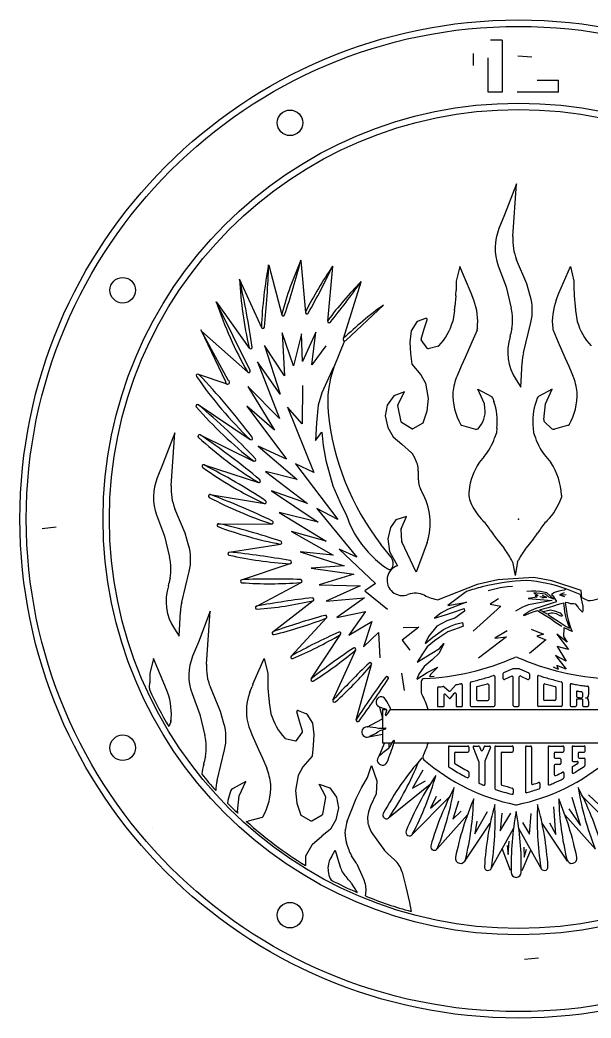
# Model space of a CAD drawing. Header units: metres. Extents: x -4.88 to 4.88, y -4.88 to 4.88.
# Drawn here: x -4.88 to 0.71, y -4.88 to 4.88 of the extents above; entities that cross this region are included whole.
import ezdxf

# ---------------------------------------------------------------- set-up
doc = ezdxf.new("R2010")
doc.units = ezdxf.units.M

msp = doc.modelspace()

# ---------------------------------------------------------------- linework, layer by layer
at = {"layer": '1', "color": 7}
for p, q in [((-0.158751, 4.677246), (-0.272542, 4.677246)), ((-0.158751, 4.677246), (-0.158751, 4.169999)), ((-0.44136, 4.430869), (-0.44136, 4.546811)), ((-0.296433, 4.169999), (-0.296433, 4.504297)), ((0.131104, 4.510579), (-0.006577, 4.520126)), ((0.182199, 4.285941), (0.391973, 4.285941)), ((0.391973, 4.169999), (0.391973, 4.285941)), ((-0.158751, 4.169999), (-0.296433, 4.169999)), ((0.391973, 4.169999), (-0.013824, 4.169999)), ((-0.019888, 3.275154), (-0.135095, 2.972734)), ((-0.055076, 2.759068), (-0.019888, 3.275154)), ((-0.135095, 2.972734), (-0.190945, 2.836212)), ((-2.442416, 2.478662), (-2.315353, 1.994565)), ((-2.12905, 2.521912), (-2.083709, 2.016697)), ((-1.818216, 2.465338), (-1.8679, 1.931829)), ((-0.574968, 2.468048), (-0.610658, 2.322052)), ((-0.461874, 2.205612), (-0.574968, 2.468048)), ((-0.197046, 2.473239), (-0.120695, 2.267089)), ((0.080918, 2.295891), (-0.017772, 2.532749)), ((0.394158, 2.205612), (0.507252, 2.468048)), ((0.507252, 2.468048), (0.542943, 2.322052)), ((-2.726899, 2.339457), (-2.51248, 1.869485)), ((-1.540861, 2.314965), (-1.714572, 1.759056)), ((-0.610658, 2.322052), (-0.610658, 2.231649)), ((-0.120695, 2.267089), (-0.070931, 2.059739)), ((0.115098, 2.17968), (0.080918, 2.295891)), ((0.542943, 2.322052), (0.542943, 2.231649)), ((-0.612914, 2.179673), (-0.62198, 2.07541)), ((-0.436845, 2.13887), (-0.461874, 2.205612)), ((0.36913, 2.13887), (0.394158, 2.205612)), ((0.545199, 2.179673), (0.554265, 2.07541)), ((-2.624312, 1.451707), (-2.955348, 2.120503)), ((-2.953772, 2.117863), (-2.631976, 1.667942)), ((-1.689648, 1.743976), (-1.321395, 2.089678)), ((-0.907578, 1.959229), (-0.989216, 1.928615)), ((-0.626363, 2.038382), (-0.642876, 1.928298)), ((0.558647, 2.038382), (0.57516, 1.928298)), ((-0.994117, 1.924659), (-1.050543, 1.836885)), ((-0.952025, 1.757537), (-0.921165, 1.856292)), ((-0.921165, 1.856292), (-0.894473, 1.947044)), ((-0.40229, 1.86213), (-0.403174, 1.85415)), ((0.048814, 1.621627), (0.12134, 1.920797)), ((0.334575, 1.86213), (0.335459, 1.85415)), ((-3.106558, 1.84802), (-2.864698, 1.343651)), ((-2.839284, 1.356801), (-3.106558, 1.84802)), ((-3.099974, 1.835919), (-2.647401, 1.433226)), ((-2.198771, 1.495186), (-2.31158, 1.818899)), ((-2.31158, 1.818899), (-2.287057, 1.397091)), ((-2.120295, 1.80909), (-2.198771, 1.495186)), ((-2.110486, 1.539328), (-2.120295, 1.80909)), ((-1.982962, 1.823804), (-2.110486, 1.539329)), ((-2.0222, 1.504995), (-1.982962, 1.823804)), ((-1.050543, 1.836885), (-1.063481, 1.726914)), ((-0.405343, 1.845811), (-0.455405, 1.726914)), ((0.337628, 1.845811), (0.38769, 1.726914)), ((-2.287057, 1.397091), (-2.483247, 1.696281)), ((-2.483247, 1.696281), (-2.331199, 1.22052)), ((-1.884867, 1.691376), (-2.0222, 1.504995)), ((-1.700255, 1.739582), (-1.806584, 1.483165)), ((-1.063481, 1.726914), (-1.057011, 1.616943)), ((-0.892719, 1.667683), (-0.950618, 1.748742)), ((-0.782534, 1.687234), (-0.882291, 1.663762)), ((-0.455405, 1.726914), (-0.520094, 1.57813)), ((0.38769, 1.726914), (0.452378, 1.57813)), ((-1.057011, 1.616943), (-1.044074, 1.513441)), ((-0.520094, 1.57813), (-0.561251, 1.494034)), ((0.452378, 1.57813), (0.493536, 1.494034)), ((-2.331199, 1.22052), (-2.551913, 1.534424)), ((-2.551913, 1.534424), (-2.336104, 0.980187)), ((-1.807491, 1.482587), (-1.923554, 1.232788)), ((-1.044074, 1.513441), (-0.953509, 1.409939)), ((-0.561251, 1.494034), (-0.600784, 1.396999)), ((0.023315, 1.287826), (0.035363, 1.528795)), ((0.493536, 1.494034), (0.533069, 1.396999)), ((-3.131339, 1.415594), (-2.852956, 1.319165)), ((-0.953509, 1.409939), (-0.908227, 1.325843)), ((-2.336104, 0.980187), (-2.645103, 1.294091)), ((-2.645103, 1.294091), (-2.385152, 0.867378)), ((-2.110486, 1.303287), (-2.11539, 0.930526)), ((-0.908227, 1.325843), (-0.882352, 1.177059)), ((-0.332496, 1.125308), (-0.397185, 1.267623)), ((-0.397185, 1.267623), (-0.265057, 1.195554)), ((-0.023871, 1.360419), (0.023315, 1.287826)), ((0.329469, 1.267623), (0.197342, 1.195554)), ((0.26478, 1.125308), (0.329469, 1.267623)), ((-1.923554, 1.232788), (-1.958148, 1.111707)), ((-1.218733, 1.202934), (-1.283423, 1.11237)), ((-1.115232, 1.241748), (-1.218733, 1.202934)), ((-1.178404, 1.115402), (-1.115232, 1.241748)), ((-0.882352, 1.177059), (-0.895289, 1.05415)), ((-0.251073, 1.17903), (-0.240536, 1.14859)), ((0.183358, 1.17903), (0.172821, 1.14859)), ((-3.13093, 1.117019), (-2.623431, 0.776641)), ((-2.385152, 0.867378), (-2.654913, 1.102806)), ((-2.654913, 1.102806), (-2.267438, 0.582902)), ((-2.11539, 0.930526), (-2.257628, 1.092383)), ((-2.257628, 1.092383), (-2.002581, 0.454766)), ((-1.958148, 1.111707), (-1.975445, 0.938735)), ((-1.283423, 1.11237), (-1.302829, 1.008868)), ((-1.14843, 0.948618), (-1.17928, 1.109041)), ((-0.327597, 1.082849), (-0.332496, 1.125308)), ((0.247115, 0.972204), (0.26478, 1.125308)), ((-1.302829, 1.008868), (-1.276954, 0.892428)), ((-0.895289, 1.05415), (-0.934103, 0.93771)), ((-1.975445, 0.938735), (-1.984094, 0.765763)), ((-1.276954, 0.892428), (-1.225203, 0.801863)), ((-1.042564, 0.882407), (-1.14368, 0.941887)), ((-0.934103, 0.93771), (-1.032591, 0.88231)), ((-0.557843, 0.916194), (-0.419839, 0.877553)), ((-0.210942, 0.888404), (-0.216056, 0.840676)), ((0.143227, 0.888404), (0.148341, 0.840676)), ((0.323622, 0.884458), (0.256503, 0.946782)), ((0.490127, 0.916194), (0.352124, 0.877553)), ((-3.360902, 0.841398), (-3.47611, 0.538978)), ((-3.39609, 0.325312), (-3.360902, 0.841398)), ((-3.113707, 0.821771), (-2.589574, 0.565468)), ((-1.984094, 0.765763), (-1.923554, 0.847925)), ((-1.923554, 0.847925), (-1.910581, 0.718195)), ((-1.225203, 0.801863), (-1.141152, 0.730744)), ((-0.216056, 0.840676), (-0.232855, 0.792379)), ((0.148341, 0.840676), (0.16514, 0.792379)), ((-2.267438, 0.582902), (-2.547008, 0.710426)), ((-2.547008, 0.710426), (-2.164438, 0.386712)), ((-1.910581, 0.718195), (-1.884635, 0.571169)), ((-1.141063, 0.730667), (-1.045313, 0.647683)), ((-1.043243, 0.645197), (-1.013901, 0.595317)), ((-0.335178, 0.609549), (-0.382899, 0.551224)), ((0.267463, 0.609549), (0.315183, 0.551224)), ((-3.47611, 0.538978), (-3.531959, 0.402456)), ((-3.07478, 0.528529), (-2.542801, 0.356848)), ((-2.002581, 0.454766), (-2.179152, 0.538146)), ((-2.179152, 0.538146), (-1.767153, -0.006281)), ((-1.884635, 0.571169), (-1.815446, 0.324684)), ((-2.164438, 0.386712), (-2.473437, 0.465188)), ((-2.473437, 0.465188), (-2.061438, 0.151284)), ((-0.979385, 0.468561), (-0.979385, 0.390853)), ((-1.815446, 0.324684), (-1.746257, 0.169009)), ((-3.01435, 0.238857), (-2.483301, 0.151605)), ((-2.061438, 0.151284), (-2.41458, 0.273903)), ((-2.41458, 0.273903), (-1.958438, -0.030192)), ((0.41925, 0.231823), (0.419947, 0.209498)), ((-3.260096, -0.137865), (-3.358786, 0.098993)), ((-1.767153, -0.006281), (-1.973153, 0.101623)), ((-1.973153, 0.101623), (-1.580773, -0.374137)), ((-1.746257, 0.169008), (-1.680259, 0.033713)), ((-3.53806, 0.039483), (-3.461709, -0.166667)), ((-1.958438, -0.030192), (-2.341009, 0.062999)), ((-2.341009, 0.062999), (-1.879962, -0.216572)), ((-1.095825, 0.025596), (-1.199327, -0.006748)), ((-1.146686, -0.095198), (-1.095825, 0.025596)), ((-4.657347, -0.093655), (-4.519666, -0.075255)), ((-2.932717, -0.0457), (-2.411329, -0.049452)), ((-1.251078, -0.084375), (-1.276954, -0.194346)), ((-1.199327, -0.006748), (-1.251078, -0.084375)), ((-3.461709, -0.166667), (-3.411945, -0.374017)), ((-3.225916, -0.254076), (-3.260096, -0.137865)), ((-1.879962, -0.216572), (-2.21839, -0.123382)), ((-2.21839, -0.123382), (-1.811296, -0.353905)), ((-1.276954, -0.194346), (-1.262606, -0.316301)), ((-1.141209, -0.21828), (-1.147455, -0.099604)), ((-0.269851, -0.114427), (-0.253636, -0.139909)), ((-0.214191, -0.194807), (-0.143575, -0.282235)), ((0.146475, -0.194807), (0.07586, -0.282235)), ((0.202135, -0.114427), (0.185921, -0.139909)), ((-2.830281, -0.323621), (-2.327205, -0.245535)), ((-1.246207, -0.374408), (-1.344465, -0.248386)), ((-1.001673, -0.519008), (-1.140285, -0.221983)), ((-0.893095, -0.229463), (-1.001673, -0.519008)), ((-1.811296, -0.353905), (-2.135009, -0.319572)), ((-2.135009, -0.319572), (-1.703391, -0.456905)), ((-1.580773, -0.374137), (-1.752439, -0.295661)), ((-1.752439, -0.295661), (-1.399297, -0.629184)), ((-1.262606, -0.316301), (-1.182746, -0.456128)), ((-2.707536, -0.593405), (-2.231316, -0.435891)), ((-1.703391, -0.456905), (-2.027105, -0.481429)), ((-2.027105, -0.481429), (-1.610201, -0.540286)), ((-0.059772, -0.419726), (-0.069358, -0.399742)), ((-0.059772, -0.419726), (-0.033858, -0.552918)), ((-0.007944, -0.419726), (-0.033858, -0.552918)), ((-0.007944, -0.419726), (0.001642, -0.399742)), ((-3.2922, -0.812129), (-3.219674, -0.512959)), ((-1.610201, -0.540286), (-1.948629, -0.643286)), ((0.151193, -0.570485), (-0.201315, -0.595271)), ((0.324693, -0.603533), (0.151193, -0.570485)), ((-2.565074, -0.853573), (-2.124102, -0.619812)), ((-1.948629, -0.643286), (-1.546439, -0.653095)), ((-1.546439, -0.653095), (-1.879962, -0.801157)), ((-1.399297, -0.629184), (-1.502297, -0.702756)), ((-0.402355, -0.639334), (-0.784429, -0.789642)), ((-0.201315, -0.595271), (-0.402355, -0.639334)), ((-0.179429, -0.673314), (-0.294761, -0.70276)), ((-0.110721, -0.661044), (-0.179429, -0.673314)), ((-0.059189, -0.658591), (-0.110721, -0.661044)), ((0.61386, -0.697168), (0.324693, -0.603533)), ((-1.879962, -0.801157), (-1.507201, -0.771729)), ((-1.507201, -0.771729), (-1.776963, -0.963014)), ((-1.502296, -0.702756), (-1.281583, -0.879327)), ((-0.508083, -0.708784), (-0.689652, -0.84607)), ((0.128224, -0.703826), (0.081468, -0.709262)), ((0.183678, -0.764717), (0.095603, -0.777765)), ((0.095603, -0.777765), (0.33047, -0.79625)), ((0.168455, -0.706), (0.128224, -0.703826)), ((0.14997, -0.72231), (0.19129, -0.747319)), ((0.264142, -0.735359), (0.149971, -0.72231)), ((0.19129, -0.747319), (0.161931, -0.751669)), ((0.161931, -0.751669), (0.183678, -0.764717)), ((0.210862, -0.709262), (0.168455, -0.706)), ((0.208572, -0.7576), (0.278812, -0.767951)), ((0.259793, -0.716874), (0.210862, -0.709262)), ((0.278812, -0.767951), (0.228535, -0.773127)), ((0.278812, -0.767951), (0.23445, -0.74577)), ((0.278277, -0.72231), (0.259792, -0.716874)), ((0.29785, -0.764717), (0.264142, -0.735359)), ((0.344606, -0.784289), (0.278277, -0.72231)), ((0.344605, -0.784289), (0.29785, -0.764717)), ((0.326454, -0.745198), (0.32832, -0.7312)), ((0.344184, -0.760128), (0.326454, -0.745198)), ((0.32832, -0.7312), (0.345117, -0.719069)), ((0.355382, -0.775059), (0.344184, -0.760128)), ((0.345117, -0.719069), (0.363781, -0.711603)), ((0.374979, -0.805854), (0.355382, -0.775059)), ((0.363781, -0.711603), (0.398309, -0.703205)), ((0.398308, -0.703205), (0.425371, -0.696672)), ((0.445898, -0.720731), (0.402389, -0.740171)), ((0.402389, -0.740171), (0.449601, -0.757759)), ((0.412636, -0.739701), (0.466714, -0.738523)), ((0.425371, -0.696672), (0.450566, -0.691073)), ((0.450566, -0.691073), (0.463701, -0.686987)), ((0.602572, -0.73871), (0.628593, -0.851121)), ((0.620172, -0.770402), (0.61386, -0.697168)), ((-2.403597, -1.102667), (-2.006046, -0.796644)), ((-0.50855, -0.81198), (-0.693913, -0.884421)), ((-0.689652, -0.84607), (-0.50855, -0.81198)), ((-0.644909, -0.914249), (-0.531987, -0.873768)), ((-0.531987, -0.873768), (-0.527725, -0.901465)), ((-0.172068, -0.849993), (-0.441994, -1.09538)), ((-0.194153, -0.781284), (-0.277584, -0.832816)), ((-0.277584, -0.832816), (-0.172068, -0.849993)), ((0.037974, -0.862578), (-0.029442, -0.899548)), ((0.096691, -0.839744), (0.037974, -0.862578)), ((0.33047, -0.79625), (0.096691, -0.839744)), ((0.105291, -0.900105), (0.172479, -0.871177)), ((0.172479, -0.871177), (0.225671, -0.853446)), ((0.225671, -0.853446), (0.292859, -0.831983)), ((0.291926, -0.866511), (0.249, -0.877709)), ((0.350717, -0.846914), (0.291926, -0.866511)), ((0.29286, -0.831983), (0.332053, -0.819852)), ((0.332053, -0.819852), (0.374979, -0.805854)), ((0.378712, -0.839449), (0.350716, -0.846914)), ((0.415106, -0.829184), (0.378712, -0.839449)), ((0.443978, -0.821099), (0.415106, -0.829184)), ((0.4487, -0.873043), (0.443978, -0.821099)), ((0.453366, -0.907571), (0.4487, -0.873043)), ((0.486027, -0.818919), (0.458032, -0.817052)), ((0.458032, -0.817052), (0.475762, -0.945831)), ((0.51029, -0.829184), (0.486027, -0.818919)), ((0.539218, -0.82825), (0.51029, -0.829184)), ((0.561615, -0.831983), (0.539218, -0.82825)), ((0.580278, -0.855313), (0.561615, -0.831983)), ((0.591476, -0.875842), (0.580278, -0.855313)), ((0.626937, -0.911303), (0.591476, -0.875842)), ((0.628593, -0.851121), (0.63067, -0.890773)), ((-3.317699, -1.14593), (-3.305651, -0.904961)), ((-3.01528, -0.901114), (-3.130487, -1.203533)), ((-3.050468, -1.417199), (-3.01528, -0.901114)), ((-2.223924, -1.339267), (-1.877659, -0.965789)), ((-1.776963, -0.963014), (-1.497392, -0.904157)), ((-1.497392, -0.904157), (-1.659249, -1.13468)), ((-0.759962, -0.920641), (-0.819619, -0.967514)), ((-0.819619, -0.967514), (-0.713089, -0.937686)), ((-0.693913, -0.884421), (-0.759962, -0.920641)), ((-0.713089, -0.937686), (-0.644909, -0.914249)), ((-0.623603, -0.967514), (-0.700305, -0.995212)), ((-0.527725, -0.901465), (-0.623603, -0.967514)), ((0.113689, -0.919702), (0.051166, -0.945831)), ((0.051166, -0.945831), (0.055832, -0.932766)), ((0.055832, -0.932766), (0.105291, -0.900105)), ((0.151016, -0.907571), (0.113689, -0.919702)), ((0.186011, -0.896839), (0.151016, -0.907571)), ((0.255533, -0.938366), (0.186011, -0.896839)), ((0.249, -0.877709), (0.206712, -0.890395)), ((0.236641, -0.904819), (0.206712, -0.890395)), ((0.271396, -0.921568), (0.238282, -0.90561)), ((0.240047, -0.90516), (0.312229, -0.88676)), ((0.308723, -0.972893), (0.255533, -0.938366)), ((0.283611, -0.930264), (0.271396, -0.921568)), ((0.326454, -0.960762), (0.291485, -0.935869)), ((0.31647, -0.918781), (0.292735, -0.927075)), ((0.36658, -1.013019), (0.308723, -0.972893)), ((0.312229, -0.88676), (0.353499, -0.895931)), ((0.336436, -0.919293), (0.31647, -0.918781)), ((0.38711, -1.002755), (0.326454, -0.960762)), ((0.371251, -0.926461), (0.336437, -0.919293)), ((0.353499, -0.895931), (0.406232, -0.916566)), ((0.406577, -0.947451), (0.371251, -0.926461)), ((0.406232, -0.916566), (0.418352, -0.930044)), ((0.423984, -0.953083), (0.406577, -0.947452)), ((0.418352, -0.930044), (0.427568, -0.943356)), ((0.427568, -0.943356), (0.423984, -0.953083)), ((0.462698, -0.953296), (0.453366, -0.907571)), ((0.468297, -0.978492), (0.462698, -0.953296)), ((0.475762, -0.945831), (0.48976, -0.999021)), ((0.63067, -0.890773), (0.626937, -0.911303)), ((-1.659249, -1.13468), (-1.43363, -1.002252)), ((-1.43363, -1.002252), (-1.517011, -1.24749)), ((-0.973493, -1.056611), (-1.136154, -1.183566)), ((-1.12822, -1.060578), (-0.973493, -1.056611)), ((-0.798313, -1.046347), (-0.879276, -1.146486)), ((-0.700305, -0.995212), (-0.798313, -1.046347)), ((-0.732264, -1.080437), (-0.664084, -1.046347)), ((-0.580991, -1.063392), (-0.689652, -1.101743)), ((-0.664084, -1.046347), (-0.61508, -1.027172)), ((-0.61508, -1.027172), (-0.546901, -1.012257)), ((-0.540509, -1.046347), (-0.580991, -1.063392)), ((-0.546901, -1.012257), (-0.540509, -1.046347)), ((0.425428, -1.050709), (0.36658, -1.013019)), ((0.455232, -1.04848), (0.38711, -1.002755)), ((0.444559, -1.065452), (0.439572, -1.146486)), ((0.526154, -1.099805), (0.445959, -1.064598)), ((0.501891, -1.069944), (0.455232, -1.04848)), ((0.501891, -1.069944), (0.468297, -0.978492)), ((0.48976, -0.999021), (0.51309, -1.069011)), ((0.51309, -1.069011), (0.526154, -1.099805)), ((-3.364885, -1.073337), (-3.317699, -1.14593)), ((-2.026994, -1.562), (-1.739468, -1.126692)), ((-1.517011, -1.24749), (-1.369868, -1.110156)), ((-1.369868, -1.110156), (-1.355154, -1.355394)), ((-0.879276, -1.146486), (-0.913366, -1.216796)), ((-0.913366, -1.216796), (-0.838795, -1.152878)), ((-0.838795, -1.152878), (-0.732264, -1.080437)), ((-0.770615, -1.155008), (-0.82175, -1.189098)), ((-0.689652, -1.101743), (-0.770615, -1.155008)), ((-0.118082, -1.15182), (-0.390463, -1.357945)), ((-0.110721, -1.092927), (-0.230961, -1.164089)), ((-0.230961, -1.164089), (-0.118082, -1.15182)), ((0.124859, -1.074684), (0.244761, -1.124056)), ((0.244761, -1.124056), (0.178462, -1.143804)), ((0.178462, -1.143804), (0.26733, -1.181891)), ((0.475792, -1.201882), (0.375654, -1.12518)), ((0.375654, -1.12518), (0.490707, -1.276453)), ((0.439572, -1.146486), (0.475792, -1.201882)), ((-3.130487, -1.203533), (-3.186337, -1.340055)), ((-1.136154, -1.183566), (-1.060775, -1.282749)), ((-0.89206, -1.248755), (-0.945325, -1.327588)), ((-0.82175, -1.189098), (-0.89206, -1.248755)), ((-0.847317, -1.310543), (-0.772746, -1.2658)), ((-0.730133, -1.216796), (-0.774876, -1.310543)), ((-0.772746, -1.2658), (-0.730133, -1.216796)), ((0.26733, -1.181891), (0.109342, -1.313077)), ((0.490707, -1.276453), (0.379915, -1.244494)), ((0.379915, -1.244494), (0.46727, -1.387245)), ((-3.57036, -1.362597), (-3.60605, -1.508593)), ((-3.457266, -1.625033), (-3.57036, -1.362597)), ((-2.596472, -1.613984), (-2.48814, -1.362597)), ((-2.48814, -1.362597), (-2.452449, -1.508593)), ((-1.81387, -1.769562), (-1.592007, -1.278841)), ((-0.992199, -1.397898), (-0.847317, -1.310543)), ((-0.945325, -1.327588), (-0.992199, -1.397898)), ((-0.774876, -1.310543), (-0.845186, -1.374461)), ((0.46727, -1.387245), (0.360739, -1.331849)), ((0.360739, -1.331849), (0.465139, -1.468208)), ((-1.585728, -1.960739), (-1.43582, -1.42175)), ((-0.921888, -1.44051), (-0.975154, -1.517212)), ((-0.845187, -1.374461), (-0.921888, -1.44051)), ((-0.89206, -1.498037), (-0.78766, -1.446902)), ((-0.78766, -1.446902), (-0.855839, -1.517212)), ((-0.050264, -1.461963), (0.005408, -1.461963)), ((0.338159, -1.445679), (0.389646, -1.467295)), ((0.465139, -1.468208), (0.375654, -1.429857)), ((0.375654, -1.429857), (0.389646, -1.467295)), ((-3.60605, -1.508593), (-3.60605, -1.598996)), ((-2.452449, -1.508593), (-2.452449, -1.598996)), ((-1.144089, -1.504921), (-1.116318, -1.675516)), ((-0.994329, -1.566216), (-0.89206, -1.498037)), ((-0.975154, -1.517212), (-0.994329, -1.566216)), ((-0.85584, -1.517212), (-0.869088, -1.538662)), ((-0.869088, -1.538662), (-0.825344, -1.53584)), ((-0.231034, -1.53906), (-0.231034, -1.821823)), ((-0.151379, -1.513339), (-0.151379, -1.55727)), ((-0.054399, -1.462858), (-0.145513, -1.504233)), ((-0.066563, -1.534278), (-0.137244, -1.566375)), ((-0.052428, -1.821823), (-0.052428, -1.543383)), ((0.007572, -1.821823), (0.007572, -1.543383)), ((0.009542, -1.462858), (0.100657, -1.504233)), ((0.021706, -1.534278), (0.092387, -1.566375)), ((0.106522, -1.513339), (0.106522, -1.55727)), ((0.186178, -1.53906), (0.186178, -1.821823)), ((-3.608306, -1.650973), (-3.60952, -1.664931)), ((-3.432237, -1.691776), (-3.457266, -1.625033)), ((-2.914474, -1.880377), (-3.013164, -1.643519)), ((-2.626262, -1.691776), (-2.605458, -1.636299)), ((-2.450193, -1.650973), (-2.441127, -1.755236)), ((-0.949962, -1.587762), (-0.949962, -1.697439)), ((-0.790694, -1.650472), (-0.790694, -1.701647)), ((-0.72735, -1.637966), (-0.678289, -1.681143)), ((-0.664099, -1.680155), (-0.613059, -1.620781)), ((-0.550694, -1.619419), (-0.550694, -1.668418)), ((-0.471034, -1.598961), (-0.471034, -1.821823)), ((-0.411034, -1.646482), (-0.411034, -1.761823)), ((-0.291034, -1.619933), (-0.291034, -1.761823)), ((0.246178, -1.619933), (0.246178, -1.761823)), ((0.366178, -1.646482), (0.366178, -1.761823)), ((0.426178, -1.598961), (0.426178, -1.821823)), ((0.506138, -1.619475), (0.506138, -1.668473)), ((0.686138, -1.643935), (0.686138, -1.695463)), ((-3.192438, -1.703029), (-3.116086, -1.909179)), ((-2.626262, -1.691776), (-2.643501, -1.745232)), ((-0.790694, -1.701647), (-0.790694, -1.831823)), ((-0.730694, -1.720831), (-0.730694, -1.831823)), ((-0.713378, -1.714014), (-0.67889, -1.751029)), ((-0.663538, -1.750164), (-0.62873, -1.703175)), ((-0.610694, -1.709127), (-0.610694, -1.831823)), ((-0.550694, -1.668418), (-0.550694, -1.831823)), ((0.506138, -1.668473), (0.506138, -1.821823)), ((0.566138, -1.690595), (0.566138, -1.731078)), ((0.626138, -1.696567), (0.626138, -1.736959)), ((0.686138, -1.695463), (0.686138, -1.718425)), ((-2.436745, -1.792264), (-2.420232, -1.902348)), ((-1.35958, -1.83879), (-1.331005, -1.944861)), ((-0.790694, -1.831823), (-0.730694, -1.831823)), ((-0.610694, -1.831823), (-0.550694, -1.831823)), ((-0.461034, -1.831823), (-0.241034, -1.831823)), ((-0.401034, -1.771823), (-0.301034, -1.771823)), ((-0.042428, -1.831823), (-0.022428, -1.831823)), ((-0.022428, -1.831823), (-0.002428, -1.831823)), ((0.416178, -1.831823), (0.196178, -1.831823)), ((0.356178, -1.771823), (0.256178, -1.771823)), ((0.516138, -1.831823), (0.556138, -1.831823)), ((0.626138, -1.761454), (0.566138, -1.761454)), ((0.566138, -1.761454), (0.566138, -1.821823)), ((0.626138, -1.761454), (0.626138, -1.821823)), ((0.636138, -1.831823), (0.676138, -1.831823)), ((0.686138, -1.778425), (0.686138, -1.821823)), ((-3.116086, -1.909179), (-3.066322, -2.116529)), ((-2.880294, -1.996588), (-2.914474, -1.880377)), ((-2.141943, -1.974353), (-2.168634, -1.883601)), ((-2.155529, -1.871416), (-2.073891, -1.902031)), ((-2.068991, -1.905986), (-2.012565, -1.99376)), ((-1.328963, -1.861823), (-1.328963, -2.043331)), ((-1.328963, -1.861823), (-1.289166, -1.861823)), ((-1.253447, -1.861823), (-0.885067, -1.861823)), ((-0.883759, -1.861823), (0.838902, -1.861823)), ((-3.399234, -1.981268), (-3.418843, -2.027841)), ((-3.397682, -1.968516), (-3.398566, -1.976496)), ((-2.111082, -2.073108), (-2.141943, -1.974353)), ((-2.012565, -1.99376), (-1.999627, -2.103731)), ((-1.475047, -2.030069), (-1.335974, -1.956296)), ((-2.621789, -2.070276), (-2.607702, -2.103731)), ((-2.607702, -2.103731), (-2.543014, -2.252516)), ((-2.280574, -2.143411), (-2.180816, -2.166884)), ((-2.170388, -2.162962), (-2.112489, -2.081903)), ((-1.999627, -2.103731), (-2.006096, -2.213702)), ((-1.463982, -2.127626), (-1.330151, -2.102042)), ((-1.328963, -2.061341), (-1.328963, -2.101815)), ((-1.328963, -2.103024), (-1.328963, -2.136276)), ((-1.328963, -2.136276), (-1.328963, -2.187632)), ((-2.006096, -2.213702), (-2.019034, -2.317205)), ((-1.363831, -2.317598), (-1.310769, -2.189013)), ((-1.328963, -2.187632), (-1.311694, -2.187632)), ((-1.310199, -2.187632), (-1.234177, -2.187632)), ((-1.262937, -2.233825), (-1.26369, -2.187632)), ((-1.217192, -2.187632), (-0.884756, -2.187632)), ((-0.876509, -2.187632), (0.838593, -2.187632)), ((-0.685787, -2.227632), (-0.685787, -2.277632)), ((-0.675787, -2.217632), (-0.625787, -2.217632)), ((-0.625787, -2.217632), (-0.496656, -2.217632)), ((-0.486656, -2.227632), (-0.486656, -2.267632)), ((-0.443238, -2.231329), (-0.389398, -2.366612)), ((-0.433947, -2.217632), (-0.390896, -2.217632)), ((-0.381604, -2.223934), (-0.367981, -2.258165)), ((-0.335775, -2.223934), (-0.349398, -2.258165)), ((-0.274141, -2.231329), (-0.327981, -2.366612)), ((-0.326484, -2.217632), (-0.283432, -2.217632)), ((-0.230723, -2.227632), (-0.230723, -2.277632)), ((-0.220723, -2.217632), (-0.062428, -2.217632)), ((-0.052428, -2.227632), (-0.052428, -2.267632)), ((0.067572, -2.227632), (0.067572, -2.614513)), ((0.077572, -2.217632), (0.117572, -2.217632)), ((0.127572, -2.227632), (0.127572, -2.583376)), ((0.289488, -2.227632), (0.289488, -2.277632)), ((0.299488, -2.217632), (0.433914, -2.217632)), ((0.443914, -2.227632), (0.443914, -2.267632)), ((0.523574, -2.227632), (0.523574, -2.277632)), ((0.533574, -2.217632), (0.583574, -2.217632)), ((0.583574, -2.217632), (0.641421, -2.217632)), ((0.651421, -2.267632), (0.651421, -2.227632)), ((-2.946578, -2.554641), (-2.874052, -2.255471)), ((-2.543014, -2.252516), (-2.501856, -2.336611)), ((-2.501856, -2.336611), (-2.462323, -2.433647)), ((-2.019034, -2.317205), (-2.109598, -2.420707)), ((-0.685787, -2.277632), (-0.685787, -2.345044)), ((-0.625787, -2.287632), (-0.625787, -2.379937)), ((-0.615787, -2.277632), (-0.496656, -2.277632)), ((-0.230723, -2.277632), (-0.230723, -2.577847)), ((-0.170723, -2.287632), (-0.170723, -2.59014)), ((-0.160723, -2.277632), (-0.062428, -2.277632)), ((0.289488, -2.277632), (0.289488, -2.588322)), ((0.349488, -2.287632), (0.349488, -2.327632)), ((0.359488, -2.277632), (0.433914, -2.277632)), ((0.359488, -2.337632), (0.403286, -2.337632)), ((0.523574, -2.277632), (0.523574, -2.337632)), ((0.523574, -2.337632), (0.523574, -2.357632)), ((0.583574, -2.287632), (0.583574, -2.327632)), ((0.593574, -2.277632), (0.641421, -2.277632)), ((0.593574, -2.337632), (0.641421, -2.337632)), ((-2.109598, -2.420707), (-2.15488, -2.504802)), ((-1.475647, -2.524209), (-1.436834, -2.407769)), ((-1.436834, -2.407769), (-1.385082, -2.556553)), ((-0.685787, -2.345044), (-0.685787, -2.412423)), ((-0.38869, -2.370309), (-0.38869, -2.514727)), ((-0.32869, -2.370309), (-0.32869, -2.540698)), ((0.349488, -2.407632), (0.349488, -2.496495)), ((0.403286, -2.397632), (0.359488, -2.397632)), ((0.413286, -2.347632), (0.413286, -2.387632)), ((0.523574, -2.426582), (0.523574, -2.473017)), ((0.533574, -2.367632), (0.574522, -2.367632)), ((0.651421, -2.405395), (0.651421, -2.347632)), ((-2.15488, -2.504802), (-2.180756, -2.653587)), ((-1.533867, -2.627711), (-1.475647, -2.524209)), ((-0.935104, -2.453059), (-1.037016, -2.628442)), ((-0.486656, -2.472731), (-0.486656, -2.517895)), ((-0.38869, -2.514727), (-0.38869, -2.573854)), ((0.289488, -2.518235), (0.289488, -2.538357)), ((0.443914, -2.482112), (0.443914, -2.527026)), ((-2.665923, -2.563022), (-2.79805, -2.635092)), ((-2.730611, -2.705338), (-2.665923, -2.563022)), ((-1.884703, -2.715244), (-1.947876, -2.588898)), ((-1.947876, -2.588898), (-1.844374, -2.627711)), ((-1.844374, -2.627711), (-1.779685, -2.718276)), ((-1.585618, -2.731214), (-1.533867, -2.627711)), ((-1.385082, -2.556553), (-1.391551, -2.685931)), ((-1.269792, -2.920481), (-0.864464, -2.590781)), ((-1.037016, -2.628442), (-0.909034, -2.557341)), ((-0.32869, -2.540698), (-0.32869, -2.590628)), ((-0.230723, -2.577847), (-0.230723, -2.634027)), ((0.067572, -2.614513), (0.067572, -2.663611)), ((0.209828, -2.58355), (0.209828, -2.625925)), ((-2.960295, -2.652787), (-2.960029, -2.647472)), ((-2.812034, -2.651616), (-2.822571, -2.682056)), ((-2.748277, -2.858441), (-2.730611, -2.705338)), ((-2.180756, -2.653587), (-2.167818, -2.776496)), ((-1.914678, -2.882028), (-1.883827, -2.721604)), ((-1.779685, -2.718276), (-1.760278, -2.821778)), ((-1.391551, -2.685931), (-1.447427, -2.802371)), ((-1.041488, -3.085322), (-0.673862, -2.713058)), ((-0.804752, -2.711394), (-0.861633, -2.825155)), ((-0.052428, -2.637734), (-0.052428, -2.678867)), ((0.605422, -2.993428), (0.52484, -2.720874)), ((0.996631, -3.085322), (0.629005, -2.713058)), ((0.683633, -2.694803), (0.792655, -2.796715)), ((-2.167818, -2.776496), (-2.129005, -2.892936)), ((-1.760278, -2.821778), (-1.786153, -2.938218)), ((-1.637369, -2.854122), (-1.585618, -2.731214)), ((-1.447427, -2.802371), (-1.46147, -2.84216)), ((-0.861633, -2.825155), (-0.759721, -2.737464)), ((-0.586708, -2.756424), (-0.641219, -2.931807)), ((0.363677, -3.08112), (0.344717, -2.810935)), ((-2.505265, -2.914452), (-2.643268, -2.953093)), ((-2.129005, -2.892936), (-2.030517, -2.948335)), ((-2.020544, -2.948239), (-1.919428, -2.888759)), ((-1.675031, -2.952983), (-1.637369, -2.854122)), ((-0.797406, -3.22505), (-0.499534, -2.890316)), ((-0.641219, -2.931807), (-0.560638, -2.853596)), ((-0.425546, -3.07638), (-0.302304, -2.855966)), ((-0.162471, -2.874926), (-0.179062, -3.045569)), ((-0.179061, -3.045569), (-0.07478, -2.874926)), ((0.107713, -3.07875), (0.124304, -2.877296)), ((0.75255, -3.22505), (0.454678, -2.890316)), ((0.49166, -2.829896), (0.605422, -2.993428)), ((-1.786153, -2.938218), (-1.837905, -3.028782)), ((-1.468592, -2.984645), (-1.467893, -2.987511)), ((-0.524878, -3.342526), (-0.275527, -2.970058)), ((-0.406585, -2.953138), (-0.425546, -3.07638)), ((0.038982, -2.964988), (0.107713, -3.07875)), ((0.480021, -3.342526), (0.23067, -2.970058)), ((0.302056, -2.967358), (0.363678, -3.08112)), ((-1.922045, -3.099979), (-2.017795, -3.182962)), ((-1.837905, -3.028782), (-1.921955, -3.099902)), ((-1.69333, -3.074168), (-1.691097, -3.029498)), ((-1.427385, -3.075029), (-1.31707, -3.227098)), ((-0.267701, -3.415157), (-0.048557, -3.022825)), ((0.222844, -3.415157), (0.0037, -3.022825)), ((-2.019865, -3.185449), (-2.083723, -3.294007)), ((-1.660458, -3.229759), (-1.681874, -3.162453)), ((-0.11033, -3.190142), (-0.10085, -3.277833)), ((-0.10085, -3.277833), (-0.09137, -3.147481)), ((0.050832, -3.206732), (0.055572, -3.303903)), ((-2.083723, -3.294007), (-2.083723, -3.385074)), ((-1.829841, -3.299057), (-1.792623, -3.235787)), ((-1.792623, -3.235787), (-1.760278, -3.345758)), ((-1.588294, -3.357501), (-1.632119, -3.289771)), ((-1.281949, -3.266123), (-1.212748, -3.328405)), ((-0.079088, -3.433803), (-0.158805, -3.2202)), ((0.035509, -3.433443), (0.1221, -3.234795)), ((0.055572, -3.303903), (0.079273, -3.225692)), ((-1.760278, -3.345758), (-1.740128, -3.406209)), ((-1.527398, -3.481605), (-1.571982, -3.386864)), ((-1.679733, -3.50393), (-1.67044, -3.513223)), ((-1.507001, -3.534056), (-1.527398, -3.481605)), ((-1.13843, -3.449812), (-1.099957, -3.594087)), ((-1.635217, -3.5575), (-1.578587, -3.648107)), ((-1.099957, -3.594087), (-1.067272, -3.747503)), ((-1.496218, -3.682656), (-1.493403, -3.665768)), ((-1.067273, -3.747499), (-1.049746, -3.833883)), ((0.195118, -4.288777), (0.057437, -4.304531))]:
    msp.add_line(p, q, dxfattribs=at)
for centre, radius in [((0, 0), 4.875), ((0, 0), 4.8125), ((0, 0), 4.0625), ((0, 0), 4), ((-2.234375, 3.870051), 0.125), ((-3.870051, 2.234375), 0.125), ((-3.870051, -2.234375), 0.125), ((-2.234375, -3.870051), 0.125)]:
    msp.add_circle(centre, radius, dxfattribs=at)
for centre, radius, start, end in [((0.271828, 2.646896), 0.5, 157.75098, 200.323137), ((0.443766, 2.725056), 0.5, 176.099507, 202.619866), ((1.483037, 1.717787), 4, 168.954554, 177.728788), ((-10.439508, 2.715894), 8, 353.960153, 358.339932), ((1.537816, 0.928366), 4, 156.425012, 164.424456), ((-9.873592, 4.530905), 8, 341.508667, 345.502194), ((1.480766, 0.206678), 4, 145.514304, 152.964369), ((-9.031398, 5.927262), 8, 330.687617, 334.407181), ((1.265947, 2.560628), 4, 183.110438, 192.816063), ((-10.525511, 0.554362), 8, 8.079777, 12.923677), ((1.327306, -0.470834), 4, 135.753949, 142.945263), ((-8.056853, 6.957563), 8, 320.981515, 324.572024), ((-1.210658, 2.231649), 0.6, -4.969652, 0), ((-0.364585, 2.038597), 0.5, 346.373005, 376.389533), ((1.142943, 2.231649), 0.6, 180, 184.969652), ((0.834117, 3.401108), 4, 198.67207, 209.407012), ((1.039121, -1.139557), 4, 126.166168, 133.426374), ((-1.219725, 2.127387), 0.6, 351.469181, 355.030348), ((-0.998642, 1.928195), 0.6, -6.321558, 20.556169), ((-0.557124, 1.943052), 0.5, 349.985685, 373.495735), ((0.930927, 1.928195), 0.6, 159.443831, 186.321558), ((1.152009, 2.127387), 0.6, 184.969652, 188.530819), ((-2.300844, 1.998373), 0.015, 164.424434, 341.508667), ((-2.068769, 2.018038), 0.015, 152.964344, 330.687635), ((-0.904067, 1.949866), 0.01, -16.389501, 110.556053), ((-2.498833, 1.875712), 0.015, 177.728788, 353.960203), ((-1.852964, 1.930438), 0.015, 142.945263, 320.981552), ((-0.985705, 1.919251), 0.01, 110.556045, 147.26481), ((-1.21875, 2.096729), 0.6, 317.346707, 343.696897), ((-0.432992, 1.857453), 0.03, 337.166336, 353.678442), ((0.42764, 1.769158), 0.5, 169.985685, 170.681734), ((0.365277, 1.857453), 0.03, 186.321558, 202.833664), ((1.151034, 2.096729), 0.6, 196.303103, 222.653293), ((-1.700255, 1.754582), 0.015, 133.426374, 315.003335), ((-0.942481, 1.754555), 0.01, 162.646026, 215.537578), ((0.395351, 1.632914), 0.5, 162.65269, 213.023868), ((-0.559164, 1.931077), 0.5, 342.65269, 350.681734), ((-2.619776, 1.676668), 0.015, 192.816063, 368.079819), ((-0.884582, 1.673496), 0.01, 215.537578, 283.240534), ((-0.784824, 1.696968), 0.01, 283.240534, 317.346707), ((0.534739, 1.503827), 0.5, 166.373005, 177.137595), ((-0.86559, 1.140799), 1, 160.060645, 185.662837), ((-1.806584, 1.482165), 0.001, 340.060645, 515.079209), ((-3.136249, 1.40142), 0.015, 43.702207, 214.612179), ((0.14347, 3.664973), 4, 214.612146, 226.19293), ((-8.185989, -3.424588), 7, 37.102868, 43.702207), ((-2.63743, 1.444432), 0.015, 209.407012, 389.012393), ((-0.045129, 1.17062), 0.6, 157.833621, 173.546174), ((-0.022586, 1.17062), 0.6, 6.453826, 22.166379), ((-2.845569, 1.337814), 0.02, 163.029254, 431.683556), ((-0.041715, 1.216492), 0.6, 177.939784, 209.515443), ((-0.279423, 1.169217), 0.03, 19.093468, 61.3895), ((0.211707, 1.169217), 0.03, 118.6105, 160.906532), ((-0.026001, 1.216492), 0.6, 330.484557, 362.060216), ((-3.139286, 1.104562), 0.015, 49.764879, 221.113941), ((-0.136973, 3.724933), 4, 221.113941, 232.134877), ((-7.651075, -4.227791), 7, 43.483915, 49.764905), ((-1.16946, 1.11093), 0.01, 153.435033, 190.885495), ((-0.575949, 1.054193), 0.25, 316.251567, 366.581989), ((-0.807528, 0.952324), 0.6, -6.115541, 19.093468), ((0.739812, 0.952324), 0.6, 160.906532, 186.115541), ((0.62709, 1.28881), 2.5, 185.662837, 217.943095), ((-1.13861, 0.950506), 0.01, 190.885495, 239.534428), ((-1.037493, 0.891026), 0.01, 239.534428, 299.357754), ((-0.555146, 0.925823), 0.01, 209.515443, 254.357743), ((-0.41175, 0.906442), 0.03, 254.357743, 303.132229), ((0.276917, 0.968766), 0.03, 173.418011, 227.121172), ((0.344035, 0.906442), 0.03, 227.121172, 285.642257), ((0.487431, 0.925823), 0.01, 285.642257, 330.484557), ((-3.120297, 0.808296), 0.015, 56.079692, 227.85192), ((-0.446164, 3.762824), 4, 227.851878, 238.333362), ((-7.018201, -4.987959), 7, 50.105548, 56.079692), ((-2.615076, 0.789099), 0.015, 226.19293, 397.102868), ((-0.799553, 0.989491), 0.6, 320.710651, 340.820978), ((0.731838, 0.989491), 0.6, 199.179022, 219.289349), ((-1.147612, 0.72311), 0.01, 49.085652, 49.763649), ((-2.582985, 0.578943), 0.015, 232.134843, 403.484369), ((-1.051862, 0.640127), 0.01, 30.465637, 49.085652), ((-1.229385, 0.468561), 0.25, 0, 30.465637), ((-3.079387, 0.514254), 0.015, 62.676001, 234.8528), ((-0.785304, 3.772691), 4, 234.852773, 244.818524), ((-6.285654, -5.691395), 7, 56.995296, 62.676001), ((0.112742, 0.213082), 0.6, 145.696969, 173.656698), ((-0.180458, 0.213082), 0.6, 1.78988, 34.303031), ((-3.069186, 0.21314), 0.5, 157.75098, 200.323137), ((-0.729385, 0.390853), 0.25, 180, 210.431124), ((-2.897248, 0.2913), 0.5, 176.099507, 202.619866), ((-2.538194, 0.371123), 0.015, 238.333345, 410.105574), ((-0.989385, 0.388895), 0.01, -11.888669, 0), ((-3.016782, 0.224056), 0.015, 69.58424, 242.144018), ((-1.154785, 3.747292), 4, 242.143978, 251.621601), ((-5.453358, -6.322189), 7, 64.181339, 69.58424), ((-1.462287, -0.039674), 0.6, -18.440166, 30.431124), ((-0.235115, 0.251752), 0.25, 173.656698, 205.913833), ((-0.147409, 0.404709), 0.6, 315.490028, 341.013156), ((-2.480869, 0.166406), 0.015, 244.818524, 416.995296), ((0.079693, 0.404709), 0.6, 205.913833, 224.509972), ((-0.731531, 0.349804), 1, 198.426701, 213.58), ((-0.88494, 0.081857), 0.01, 11.887132, 39.472416), ((-2.932825, -0.060699), 0.015, 76.833993, 249.751545), ((-1.55365, 3.67803), 4, 249.751545, 258.773137), ((-4.523821, -6.862093), 7, 71.690689, 76.833993), ((-2.411221, -0.034453), 0.015, 251.621601, 424.181339), ((-1.137469, -0.099078), 0.01, 157.166326, 183.012735), ((-0.776061, -0.436531), 0.6, 32.468817, 44.509972), ((0.708345, -0.436531), 0.6, 135.490028, 147.531183), ((0.252574, 0.182196), 0.6, 212.468817, 218.927559), ((-0.320289, 0.182196), 0.6, 321.072441, 327.531183), ((-3.705599, -0.395159), 0.5, 346.373005, 376.389533), ((-2.329506, -0.230713), 0.015, 258.773101, 431.690689), ((-0.731531, 0.349804), 1, 213.58, 236.944912), ((-1.131223, -0.217754), 0.01, 183.012735, 205.016924), ((-0.61034, -0.659238), 0.6, 25.625895, 38.927559), ((0.542625, -0.659238), 0.6, 141.072441, 154.374105), ((-3.898138, -0.490703), 0.5, 349.985685, 373.495735), ((-2.827981, -0.338443), 0.015, 84.451253, 257.697482), ((-1.978881, 3.555045), 4, 257.697444, 266.30022), ((-3.503378, -7.290714), 7, 79.54641, 84.451253), ((-1.325069, -0.435896), 0.1, 337.0441, 397.943095), ((-2.236027, -0.421649), 0.015, 266.30022, 439.54641), ((-1.135035, -0.598338), 0.15, 108.546243, 291.360902), ((-1.260612, -0.463198), 0.03, 236.944912, 337.0441), ((-3.900178, -0.502679), 0.5, 342.65269, 350.681734), ((-2.913374, -0.664598), 0.5, 169.985685, 170.681734), ((-1.135035, -0.598338), 0.15, 139.476021, 141.123619), ((-2.945663, -0.800842), 0.5, 162.65269, 213.023868), ((-2.702825, -0.607647), 0.015, 92.453963, 265.995635), ((-2.42454, 3.367625), 4, 265.995598, 274.222465), ((-2.403695, -7.586239), 7, 87.763644, 92.454418), ((-2.131128, -0.606559), 0.015, 274.222465, 447.763644), ((0.143697, -2.599599), 2, 104.408727, 109.019517), ((0.143697, -2.599599), 2, 91.983117, 104.408727), ((-0.034168, -2.096857), 1.5, 70.305013, 85.846048), ((-1.24331, -7.726978), 7, 96.344499, 100.849106), ((-2.015196, -0.784758), 0.015, 282.546804, 456.344499), ((-1.007551, -0.924294), 0.2, 63.550318, 111.360902), ((-0.695763, -0.297566), 0.5, 243.550318, 259.785499), ((-0.034168, -2.096857), 1.5, 64.881424, 70.305013), ((-0.188554, -2.599599), 2, 64.338934, 66.148782), ((0.650906, -0.297566), 0.5, 273.053436, 296.449682), ((-2.806275, -0.929929), 0.5, 166.373005, 177.137595), ((-2.558048, -0.866826), 0.015, 100.849106, 274.646841), ((-2.880886, 3.105076), 4, 274.646801, 282.546804), ((-0.048761, -7.693914), 7, 105.272322, 109.622273), ((-3.333723, 2.75817), 4, 283.633048, 291.261546), ((-1.888659, -0.95559), 0.015, 291.261527, 465.272322), ((0.238812, -0.900315), 0.005, 244.269319, 284.300277), ((0.294385, -0.931795), 0.005, 109.262574, 234.554315), ((0.445557, -1.065513), 0.001, 66.29737, 176.478547), ((-2.394448, -1.114554), 0.015, 109.622273, 283.633048), ((1.145375, -7.474174), 7, 114.506548, 118.736832), ((-3.764382, 2.321121), 4, 292.912471, 300.330908), ((-1.751984, -1.118425), 0.015, 300.330879, 474.506548), ((2.298261, -7.064855), 7, 123.979955, 128.128608), ((-1.605675, -1.272662), 0.015, 309.691836, 483.979955), ((-2.723564, -1.529372), 0.5, 157.75098, 200.323137), ((-2.212924, -1.349465), 0.015, 118.736832, 292.912471), ((-4.150729, 1.793757), 4, 302.416705, 309.691858), ((-1.034095, 0.939662), 2.5, 272.585597, 293.569937), ((-0.022428, -1.379267), 0.03, 66.430063, 113.569937), ((0.989238, 0.939662), 2.5, 246.430063, 267.414403), ((-2.551626, -1.451211), 0.5, 176.099507, 202.619866), ((3.366745, -6.476048), 7, 133.600277, 137.707611), ((-4.469407, 1.18324), 4, 312.052629, 319.255259), ((-1.450272, -1.417731), 0.015, 319.255259, 493.600277), ((-0.050264, -1.471963), 0.01, 90, 114.423034), ((0.005408, -1.471963), 0.01, 65.576966, 90), ((-2.014478, -1.570267), 0.015, 128.128608, 302.416705), ((4.310948, -5.731675), 7, 143.257371, 147.364921), ((-1.286347, -1.553097), 0.015, 327.107627, 503.257371), ((-1.286347, -1.553097), 0.015, 327.107627, 360), ((-0.919962, -1.587762), 0.03, 92.585597, 180), ((-1.034095, 0.939662), 2.5925, 283.906134, 286.655668), ((-1.034095, 0.939662), 2.5925, 286.655668, 287.741939), ((-0.241034, -1.53906), 0.01, 0, 107.741939), ((-0.141379, -1.513339), 0.01, 114.423034, 180), ((-0.141379, -1.55727), 0.01, 180, 294.423034), ((-0.062428, -1.543383), 0.01, 0, 114.423034), ((0.017572, -1.543383), 0.01, 65.576966, 180), ((0.096522, -1.55727), 0.01, 245.576966, 360), ((0.096522, -1.513339), 0.01, 0, 65.576966), ((0.196178, -1.53906), 0.01, 72.258061, 180), ((0.989238, 0.939662), 2.5925, 252.258061, 253.344332), ((0.989238, 0.939662), 2.5925, 253.344332, 256.093866), ((-4.20605, -1.598996), 0.6, -4.969652, 0), ((-2.137294, -1.811862), 0.5, 156.686927, 159.443831), ((-1.852449, -1.598996), 0.6, 180, 184.969652), ((-7.991289, 2.783258), 8, 323.514666, 327.107627), ((-0.780694, -1.650472), 0.01, 95.587637, 180), ((-1.034095, 0.939662), 2.5925, 275.587637, 276.622475), ((-0.733957, -1.645473), 0.01, 48.650432, 96.622475), ((-0.605476, -1.6273), 0.01, 99.479522, 139.316364), ((-1.034095, 0.939662), 2.5925, 279.479522, 280.48058), ((-0.560694, -1.619419), 0.01, 0, 100.48058), ((-0.461034, -1.598961), 0.01, 102.720557, 180), ((-1.034095, 0.939662), 2.5925, 282.720557, 283.906134), ((-0.401034, -1.646482), 0.01, 103.754916, 180), ((-1.034095, 0.939662), 2.6525, 283.754916, 285.981557), ((-0.301034, -1.619933), 0.01, 0, 105.981557), ((0.256178, -1.619933), 0.01, 74.018443, 180), ((0.989238, 0.939662), 2.6525, 254.018443, 256.245084), ((0.356178, -1.646482), 0.01, 0, 76.245084), ((0.989238, 0.939662), 2.5925, 256.093866, 257.279443), ((0.416178, -1.598961), 0.01, 0, 77.279443), ((0.516138, -1.619475), 0.01, 79.526139, 180), ((0.989238, 0.939662), 2.5925, 259.526139, 260.607215), ((0.989238, 0.939662), 2.5925, 260.607215, 261.948795), ((0.989238, 0.939662), 2.5925, 261.948795, 263.090146), ((0.676138, -1.643935), 0.01, 0, 83.090146), ((0, 0), 3.975, 204.762033, 210.673728), ((-3.6085, -1.664753), 0.001, 175.030348, 204.765859), ((-3.6085, -1.664753), 0.001, 175.030348, 204.765859), ((-3.994034, -1.902451), 0.6, -7.548311, 20.556169), ((-2.160971, -1.876248), 0.5, 164.809317, 202.833664), ((-1.343044, -1.78741), 0.05, 30.867947, 244.117143), ((-0.919962, -1.697439), 0.03, 180, 210.03641), ((-1.487, -2.025299), 0.625, 15.282783, 30.036389), ((-0.720694, -1.720831), 0.01, 42.976116, 180), ((-0.671573, -1.744212), 0.01, 222.976116, 323.470233), ((-0.671682, -1.673636), 0.01, 228.650432, 319.316364), ((-0.620694, -1.709127), 0.01, 0, 143.470233), ((0.576138, -1.690595), 0.01, 81.074208, 180), ((0.576138, -1.731078), 0.01, 180, 261.207374), ((0.989238, 0.939662), 2.7125, 261.207374, 262.06454), ((0.989238, 0.939662), 2.6525, 261.074208, 261.944537), ((0.616138, -1.736959), 0.01, 262.06454, 360), ((0.616138, -1.696567), 0.01, 0, 81.944537), ((0.656138, -1.718425), 0.03, 270, 360), ((0.656138, -1.778425), 0.03, 0, 90), ((-1.843383, -1.703259), 0.6, 184.969652, 188.530819), ((-1.800202, -1.775742), 0.015, 137.707611, 312.052653), ((-1.369236, -1.841392), 0.01, 15.07751, 64.117143), ((-0.649258, 0.034995), 2, 249.15828, 251.192238), ((-3.016831, -2.787879), 2, 28.055839, 30.867947), ((-1.260676, -1.851919), 0.01, 325.467959, 388.055839), ((-0.461034, -1.821823), 0.01, 180, 270), ((-0.401034, -1.761823), 0.01, 180, 270), ((-0.301034, -1.761823), 0.01, 270, 360), ((-0.241034, -1.821823), 0.01, 270, 360), ((-0.042428, -1.821823), 0.01, 180, 270), ((-0.002428, -1.821823), 0.01, 270, 360), ((0.196178, -1.821823), 0.01, 180, 270), ((0.256178, -1.761823), 0.01, 180, 270), ((0.356178, -1.761823), 0.01, -90, 0), ((0.416178, -1.821823), 0.01, -90, 0), ((0.516138, -1.821823), 0.01, 180, 270), ((0.556138, -1.821823), 0.01, 270, 360), ((0.636138, -1.821823), 0.01, 180, 270), ((0.676138, -1.821823), 0.01, 270, 360), ((-1.844358, -1.733917), 0.6, 196.303103, 222.653293), ((-2.159041, -1.88078), 0.01, 69.443947, 196.389501), ((-2.077402, -1.911394), 0.01, 32.73519, 69.443955), ((-1.340661, -1.947462), 0.01, 297.944144, 375.07751), ((-1.296141, -1.914542), 0.005, 162.080628, 327.517125), ((-3.20388, -1.297646), 2, 342.080628, 343.354456), ((-1.29727, -1.867682), 0.01, 35.866388, 71.192238), ((0.395181, -2.991322), 2, 145.615112, 147.517125), ((-1.29727, -1.867682), 0.01, 343.354456, 395.866388), ((-1.253447, -1.860823), 0.001, 145.560749, 270), ((0.395181, -2.991322), 2, 145.467959, 145.560749), ((-0.885067, -1.860823), 0.001, 270, 375.282783), ((-3.418995, -2.025624), 0.001, 210.645124, 337.166336), ((-3.428384, -1.973193), 0.03, 337.166336, 353.678442), ((-3.359977, -2.137671), 0.5, 346.373005, 376.389533), ((-1.571277, -1.964759), 0.015, 147.364921, 323.514712), ((-1.482518, -2.08117), 0.05, 87.339251, 291.53867), ((-1.479733, -2.021235), 0.01, 267.339251, 297.944144), ((-1.674984, -4.021649), 2, 81.208358, 84.335668), ((-1.439078, -0.046365), 2, 271.999395, 273.156167), ((-1.439078, -0.046365), 2, 273.156167, 273.946669), ((-1.301078, -2.04661), 0.005, 288.27939, 453.946669), ((-3.552516, -2.233215), 0.5, 349.985685, 373.495735), ((-2.278283, -2.133677), 0.01, 222.653293, 256.759466), ((-2.120627, -2.076091), 0.01, 324.462422, 377.353974), ((-1.463795, -2.128609), 0.001, 100.822692, 111.53867), ((-2.362568, -0.341051), 2, 296.827603, 299.958946), ((-0.672208, -3.950434), 2, 109.17034, 110.230689), ((-1.329963, -2.103024), 0.001, 0, 100.822692), ((-0.672208, -3.950434), 2, 108.279412, 109.17034), ((-2.178526, -2.15715), 0.01, 256.759466, 324.462422), ((-0.03524, -3.812673), 2, 127.868282, 131.631624), ((-1.311694, -2.188632), 0.001, 337.576171, 450), ((-3.132712, -1.610026), 2, 337.534265, 343.192434), ((-2.946217, -1.153747), 2, 327.313725, 328.872636), ((-2.946217, -1.153747), 2, 328.872636, 329.584782), ((-1.217147, -2.168804), 0.005, 320.620467, 509.584782), ((-1.217192, -2.188632), 0.001, 90, 163.192434), ((-3.132712, -1.610026), 2, 343.213706, 343.681584), ((-1.487, -2.025299), 0.625, 332.410463, 344.826009), ((-0.884756, -2.188632), 0.001, 344.826009, 450), ((-0.675787, -2.227632), 0.01, 90, 180), ((-0.496656, -2.227632), 0.01, 360, 450), ((-0.433947, -2.227632), 0.01, 90, 201.701641), ((-0.390896, -2.227632), 0.01, 21.701641, 90), ((-0.326484, -2.227632), 0.01, 90, 158.298356), ((-0.283432, -2.227632), 0.01, 338.298356, 450), ((-0.220723, -2.227632), 0.01, 90, 180), ((-0.062428, -2.227632), 0.01, 0, 90), ((0.077572, -2.227632), 0.01, 90, 180), ((0.117572, -2.227632), 0.01, 0, 90), ((0.299488, -2.227632), 0.01, 90.000021, 180), ((0.433914, -2.227632), 0.01, 0, 90.000021), ((0.533574, -2.227632), 0.01, 90, 180), ((0.641421, -2.227632), 0.01, 0, 90), ((-3.554556, -2.245191), 0.5, 342.65269, 350.681734), ((-2.567752, -2.407109), 0.5, 169.985685, 170.681734), ((-1.330701, -2.355181), 0.05, 131.891628, 337.534265), ((-1.364755, -2.317216), 0.001, 311.891628, 337.576171), ((1.314539, -4.306771), 3, 138.8702, 151.529327), ((-0.906482, -2.328652), 0.03, 152.410463, 229.417528), ((-0.615787, -2.287632), 0.01, 90, 180), ((-0.496656, -2.267632), 0.01, 270, 360), ((-0.35869, -2.254468), 0.01, 201.701641, 338.298356), ((-0.160723, -2.287632), 0.01, 90, 180), ((-0.062428, -2.267632), 0.01, 270, 360), ((0.359488, -2.287632), 0.01, 90, 180), ((0.359488, -2.327632), 0.01, 180, 270.000046), ((0.403286, -2.347632), 0.01, 0, 90.000046), ((0.433914, -2.267632), 0.01, 270, 360), ((0.593574, -2.287632), 0.01, 90, 180), ((0.593574, -2.327632), 0.01, 180, 270), ((0.641421, -2.267632), 0.01, 270, 360), ((0.641421, -2.347632), 0.01, 0, 90), ((-2.600041, -2.543354), 0.5, 162.65269, 174.037173), ((-3.017978, -2.660025), 0.6, 6.453826, 22.166379), ((-3.757384, -1.246361), 3, 326.256908, 338.038804), ((0.375086, -0.832495), 2, 229.417528, 258.358702), ((-0.675787, -2.412423), 0.01, 180, 236.370526), ((0.375086, -0.832495), 1.9075, 236.370526, 238.351665), ((-0.615787, -2.379937), 0.01, 180, 237.367348), ((0.375086, -0.832495), 1.8475, 237.367348, 242.010528), ((-0.39869, -2.370309), 0.01, 0, 21.701641), ((-0.31869, -2.370309), 0.01, 158.298356, 180), ((-0.419943, -0.832495), 2, 281.641298, 310.582472), ((0.359488, -2.407632), 0.01, 90, 180), ((0.403286, -2.387632), 0.01, 270, 360), ((0.533574, -2.357632), 0.01, 180, 270), ((0.533574, -2.426582), 0.01, 120.886135, 180), ((-0.419943, -0.832495), 1.8475, 300.886135, 302.76572), ((0.574522, -2.377632), 0.01, 302.76572, 450), ((-0.419943, -0.832495), 1.9075, 301.741667, 304.01076), ((0.641421, -2.405395), 0.01, 304.01076, 360), ((0, 0), 3.975, 218.812251, 221.864829), ((1.677762, -4.183604), 3, 145.970977, 157.746214), ((-3.696, -1.690917), 3, 332.484152, 344.25939), ((0.375086, -0.832495), 1.9075, 238.351665, 242.650564), ((-0.496656, -2.517895), 0.01, 242.650564, 360), ((-0.496656, -2.472731), 0.01, 0, 62.010528), ((0.359488, -2.496495), 0.01, 180, 295.098751), ((-0.419943, -0.832495), 1.8475, 295.098751, 297.366514), ((0.433914, -2.482112), 0.01, 0, 117.366514), ((0.433914, -2.527026), 0.01, 296.74308, 360), ((0.533574, -2.473017), 0.01, 180, 300.166354), ((-0.419943, -0.832495), 1.9075, 300.166354, 301.741667), ((-2.460653, -2.672441), 0.5, 166.373005, 177.750756), ((-3.021393, -2.614154), 0.6, 330.484557, 362.060216), ((2.026058, -4.020894), 3, 152.19414, 163.962887), ((-3.586223, -2.12527), 3, 338.710925, 350.479672), ((-0.37869, -2.573854), 0.01, 180, 246.593831), ((0.375086, -0.832495), 1.9075, 246.593831, 247.903583), ((-0.33869, -2.590628), 0.01, 247.903583, 360), ((-0.160723, -2.59014), 0.01, 180, 253.04642), ((0.375086, -0.832495), 1.8475, 253.04642, 256.376582), ((-0.062428, -2.637734), 0.01, 0, 76.376582), ((0.137572, -2.583376), 0.01, 180, 287.662481), ((-0.419943, -0.832495), 1.8475, 287.662481, 289.490966), ((0.199828, -2.58355), 0.01, 0, 109.490966), ((0.199828, -2.625925), 0.01, 289.06403, 360), ((0.299488, -2.588322), 0.01, 180, 292.280815), ((-0.419943, -0.832495), 1.9075, 292.280815, 293.789085), ((-0.419943, -0.832495), 1.9075, 293.789085, 296.74308), ((3.541366, -2.12527), 3, 189.520328, 201.289075), ((-2.070915, -4.020894), 3, 16.037113, 27.80586), ((-2.25558, -2.878322), 0.6, 160.906532, 170.036322), ((-2.783685, -2.661429), 0.03, 118.6105, 160.906532), ((-1.893647, -2.719716), 0.01, 349.114505, 386.564967), ((-0.220723, -2.634027), 0.01, 180, 251.69973), ((0.375086, -0.832495), 1.9075, 251.69973, 256.669127), ((-0.062428, -2.678867), 0.01, 256.669127, 360), ((0.077572, -2.663611), 0.01, 180, 285.200325), ((-0.419943, -0.832495), 1.9075, 285.200325, 289.06403), ((0, 0), 3.975, 224.265906, 226.30862), ((2.324246, -3.903362), 3, 157.042073, 168.489779), ((-3.436434, -2.632394), 3, 346.626745, 358.074451), ((2.660878, -3.584493), 3, 164.639281, 176.395545), ((-3.228061, -2.942595), 3, 351.163019, 362.919283), ((-0.022428, -2.761973), 0.03, 258.358702, 281.641298), ((3.183204, -2.942595), 3, 177.080717, 188.836981), ((-2.705734, -3.584493), 3, 3.604455, 15.360719), ((3.391578, -2.632394), 3, 181.925549, 193.373255), ((-2.369103, -3.903362), 3, 11.510221, 22.957927), ((-2.718475, -2.86188), 0.03, 173.418011, 204.262763), ((-2.507961, -2.904822), 0.01, 285.642257, 330.484557), ((-1.924498, -2.880139), 0.01, 300.465572, 349.114505), ((-1.225722, -2.925365), 0.25, 160.560076, 193.716614), ((-1.291878, -2.893329), 0.035, 151.529259, 326.256917), ((2.927192, -3.403509), 3, 169.484833, 180.919774), ((2.927192, -3.403509), 3, 169.484833, 180.919774), ((-2.972048, -3.403509), 3, 359.080226, 370.515167), ((-2.972048, -3.403509), 3, -0.919774, 10.515167), ((-3.590452, -3.008922), 0.01, 343.631205, 351.469181), ((-3.590452, -3.008922), 0.01, 343.631205, 351.469181), ((-2.651357, -2.924204), 0.03, 250.137999, 285.642257), ((0, 0), 3.975, 227.965943, 238.385127), ((-2.025614, -2.93962), 0.01, 240.642246, 300.465572), ((-1.441409, -3.041982), 0.25, 159.145542, 177.137645), ((-1.225023, -2.928231), 0.25, 193.716614, 215.958065), ((-1.915496, -3.107536), 0.01, 130.236351, 130.914348), ((-1.443642, -3.086652), 0.25, 177.137645, 197.650168), ((-1.066391, -3.060729), 0.035, 157.746146, 332.48416), ((-2.011245, -3.190519), 0.01, 130.914348, 149.534363), ((-0.823553, -3.201783), 0.035, 163.962819, 338.710929), ((-1.614357, -3.425812), 0.25, 149.53452, 172.075962), ((-1.422227, -3.153958), 0.25, 197.650168, 212.90514), ((-1.114708, -3.0803), 0.25, 215.958065, 228.012799), ((-0.566427, -3.314711), 0.05, 168.489779, 346.626745), ((0.52157, -3.314711), 0.05, -166.626745, 11.510221), ((-1.612608, -3.409194), 0.25, 175.906257, 208.144328), ((-1.502957, -3.327153), 0.25, 198.434843, 225.000096), ((-1.798187, -3.493314), 0.25, 25.201148, 32.90514), ((-1.379989, -3.514228), 0.25, 14.931408, 48.012799), ((-0.298257, -3.398089), 0.035, 176.395545, 351.163024), ((0.253401, -3.398089), 0.035, -171.163024, 3.604455), ((-0.022428, -3.450864), 0.05, 180.919774, 359.080226), ((0, 0), 3.975, 242.539035, 246.601186), ((-1.847216, -3.69), 0.25, 32.005288, 45.000096), ((-1.740002, -3.624668), 0.25, 350.537621, 381.250556), ((0, 0), 3.975, 247.888697, 254.687292)]:
    msp.add_arc(centre, radius, start, end, dxfattribs=at)
msp.add_point((0, 0), dxfattribs=at)

doc.saveas('drawing.dxf')
